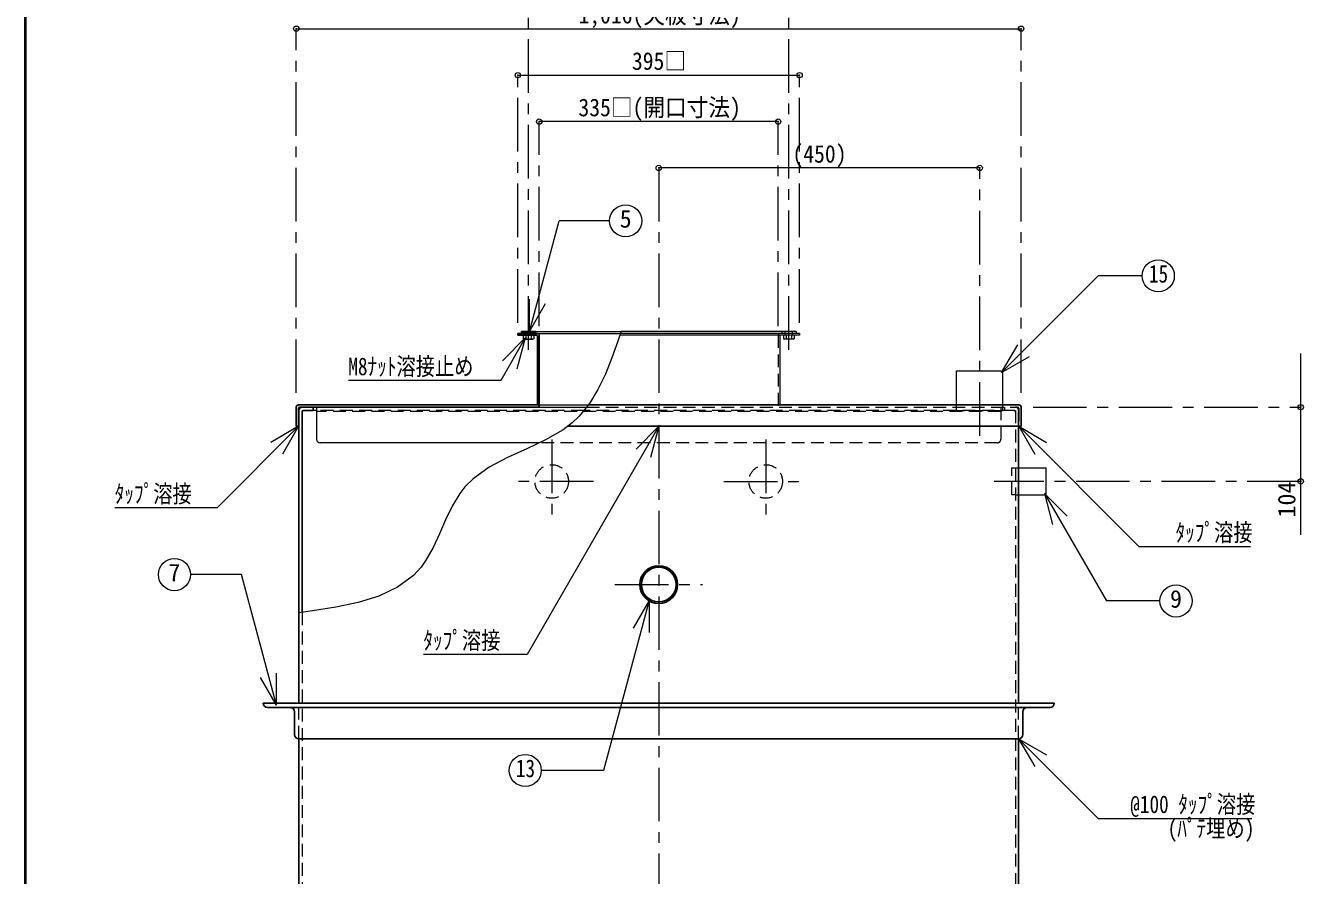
# Model space of a CAD drawing. Units: millimetres at full size, sheet at 1:15; details may follow other scales. Extents: x -3184 to 2891, y -2037 to 2178.
# Drawn here: x -3184 to -1393, y -606 to 584 of the extents above; entities that cross this region are included whole.
import ezdxf
from ezdxf.enums import TextEntityAlignment as Align

# ---------------------------------------------------------------- set-up
doc = ezdxf.new("R2010")
doc.units = ezdxf.units.MM
doc.header["$LTSCALE"] = 15
doc.header["$PDMODE"] = 32
doc.header["$PDSIZE"] = 7.5
doc.linetypes.add('CHAIN1', pattern=[8, 5, -1, 1, -1])
doc.linetypes.add('DASHED1', pattern=[1.8, 1.2, -0.6])
doc.layers.add('0-0', color=7, linetype='Continuous', lineweight=18)
doc.styles.add('ＭＳ ゴシック', font='')
doc.styles.get('ＭＳ ゴシック').set_extended_font_data('MS Gothic')

msp = doc.modelspace()

# ---------------------------------------------------------------- linework, layer by layer
at = {"layer": '0-0', "color": 1, "lineweight": 40}
msp.add_line((-3184.2, -2037.13), (-3184.2, 2177.87), dxfattribs=at)
at = {"layer": '0-0', "color": 4, "linetype": 'CHAIN1', "lineweight": 9}
for p, q in [((-2479.2, 129.77), (-2479.2, 815.97)), ((-2114.2, 129.77), (-2114.2, 815.97)), ((-2804.7, 69.37), (-2804.7, 579.37)), ((-1788.7, 69.37), (-1788.7, 579.37)), ((-2494.2, 167.57), (-2494.2, 514.37)), ((-2099.2, 167.57), (-2099.2, 514.37)), ((-2464.2, 162.97), (-2464.2, 449.37)), ((-2129.2, 162.97), (-2129.2, 449.37)), ((-2296.7, 384.37), (-2296.7, -1419.13)), ((-1846.7, 9.37), (-1846.7, 384.37)), ((-1771.9, 49.37), (-1396.7, 49.37)), ((-2446.7, 3.87), (-2446.7, -113.13)), ((-2146.7, 3.87), (-2146.7, -113.13)), ((-2388.2, -54.63), (-2505.2, -54.63)), ((-2205.2, -54.63), (-2088.2, -54.63)), ((-1396.7, -54.63), (-1826.7, -54.63)), ((-2358.2, -199.13), (-2235.2, -199.13))]:
    msp.add_line(p, q, dxfattribs=at)
at = {"layer": '0-0', "color": 4, "lineweight": 9}
for p, q in [((-2804.7, 579.37), (-1788.7, 579.37)), ((-2494.2, 514.37), (-2099.2, 514.37)), ((-2129.2, 449.37), (-2464.2, 449.37)), ((-1846.7, 384.37), (-2296.7, 384.37)), ((-2489.2, 152.9), (-2486.53, 155.57)), ((-2489.2, 153.96), (-2487.6, 155.57)), ((-2489.2, 155.02), (-2488.66, 155.57)), ((-2488.47, 152.57), (-2485.47, 155.57)), ((-2487.41, 152.57), (-2484.41, 155.57)), ((-2486.35, 152.57), (-2483.35, 155.57)), ((-2485.29, 152.57), (-2482.29, 155.57)), ((-2484.23, 152.57), (-2481.23, 155.57)), ((-2483.17, 152.57), (-2480.17, 155.57)), ((-2482.11, 152.57), (-2479.11, 155.57)), ((-2481.05, 152.57), (-2478.05, 155.57)), ((-2479.99, 152.57), (-2476.99, 155.57)), ((-2478.93, 152.57), (-2475.93, 155.57)), ((-2477.87, 152.57), (-2474.87, 155.57)), ((-2476.81, 152.57), (-2473.81, 155.57)), ((-2475.75, 152.57), (-2472.75, 155.57)), ((-2474.69, 152.57), (-2471.69, 155.57)), ((-2473.62, 152.57), (-2470.62, 155.57)), ((-2472.56, 152.57), (-2469.56, 155.57)), ((-2471.5, 152.57), (-2469.2, 154.87)), ((-2470.44, 152.57), (-2469.2, 153.81)), ((-2469.38, 152.57), (-2469.2, 152.75)), ((-2469.2, 155.57), (-2349.36, 155.57)), ((-2466.5, 152.57), (-2350.38, 152.57)), ((-2126.9, 149.12), (-2126.9, 52.57)), ((-1396.7, -129.63), (-1396.7, 124.37)), ((-1879.2, 100.37), (-1814.2, 100.37)), ((-1879.2, 52.57), (-1879.2, 100.37)), ((-1814.2, 52.57), (-1814.2, 100.37)), ((-2776.2, 44.87), (-2781.2, 44.87)), ((-2776.2, 49.37), (-2776.2, 4.37)), ((-2464.2, 52.57), (-2395.3, 52.57)), ((-2464.2, 49.37), (-2397.9, 49.37)), ((-2464.09, -0.63), (-2771.2, -0.63))]:
    msp.add_line(p, q, dxfattribs=at)
at = {"layer": '0-0'}
for p, q in [((-2477.94, 155.49), (-2436.45, 310.32)), ((-2365.49, 310.32), (-2436.45, 310.32)), ((-1816, 97.9), (-1680.59, 233.32)), ((-1618.93, 233.32), (-1680.59, 233.32)), ((-2477.94, 155.49), (-2477.94, 200.49)), ((-2477.94, 155.49), (-2455.44, 194.46)), ((-2483.81, 146.27), (-2518.2, 86.71)), ((-2483.81, 146.27), (-2515.63, 114.45)), ((-2483.81, 146.27), (-2495.46, 102.8)), ((-2485.45, 144.77), (-2472.95, 144.77)), ((-2482.95, 149.97), (-2482.95, 145.27)), ((-2475.45, 149.97), (-2475.45, 145.27)), ((-2099.2, 150.27), (-2351.16, 150.27)), ((-2099.2, 152.57), (-2350.38, 152.57)), ((-2104.2, 155.57), (-2349.36, 155.57)), ((-2107.95, 144.77), (-2120.45, 144.77)), ((-2117.95, 149.97), (-2117.95, 145.27)), ((-2110.45, 149.97), (-2110.45, 145.27)), ((-2104.2, 155.57), (-2104.2, 152.57)), ((-2099.2, 152.57), (-2099.2, 150.27)), ((-1816, 97.9), (-1793.5, 136.87)), ((-1816, 97.9), (-1777.03, 120.4)), ((-2518.2, 86.71), (-2731.75, 86.71)), ((-2801.5, 22.57), (-2840.47, 0.07)), ((-2801.5, 22.57), (-2824, -16.4)), ((-2296.7, 22.57), (-2481.22, -297.03)), ((-2296.7, 22.57), (-2328.52, -9.25)), ((-2296.7, 22.57), (-2308.35, -20.9)), ((-1791.9, 22.57), (-1769.4, -16.4)), ((-1791.9, 22.57), (-1752.93, 0.07)), ((-1796.7, -35.63), (-1753.7, -35.63)), ((-1753.7, -73.63), (-1753.7, -35.63)), ((-1756.13, -71.42), (-1744.48, -114.89)), ((-1756.13, -71.42), (-1724.31, -103.24)), ((-1756.13, -71.42), (-1669.18, -222.02)), ((-1796.7, -73.63), (-1753.7, -73.63)), ((-2310.07, -221.34), (-2332.57, -260.31)), ((-2310.07, -221.34), (-2310.07, -266.34)), ((-1594.05, -222.02), (-1669.18, -222.02)), ((-2481.22, -297.03), (-2626.58, -297.03)), ((-2832.27, -368.13), (-2854.77, -329.15)), ((-2832.27, -368.13), (-2832.27, -323.13)), ((-1792.2, -415.13), (-1753.23, -437.63)), ((-1792.2, -415.13), (-1769.7, -454.1))]:
    msp.add_line(p, q, dxfattribs=at)
at = {"layer": '0-0', "color": 5, "lineweight": 25}
for p, q in [((-2494.2, 152.57), (-2494.2, 150.27)), ((-2466.5, 152.57), (-2494.2, 152.57)), ((-2467.65, 150.27), (-2494.2, 150.27)), ((-2489.2, 152.57), (-2489.2, 155.57)), ((-2469.2, 155.57), (-2489.2, 155.57)), ((-2469.2, 152.57), (-2469.2, 155.57)), ((-2466.5, 149.12), (-2466.5, 52.57)), ((-2464.2, 150.27), (-2464.2, 49.37)), ((-2804.7, 49.37), (-2804.7, 22.57)), ((-2464.2, 52.57), (-2801.5, 52.57)), ((-2801.5, 47.77), (-2801.5, 22.57)), ((-2801.2, 44.87), (-2801.2, -365.13)), ((-2799.9, 49.37), (-2464.2, 49.37)), ((-2796.7, 42.62), (-2796.7, -237.99)), ((-2781.2, 44.87), (-2794.45, 44.87)), ((-2781.2, 49.37), (-2781.2, 44.87)), ((-1791.9, 52.57), (-2395.3, 52.57)), ((-1792.2, 42.62), (-1792.2, -365.13)), ((-1788.7, 49.37), (-1788.7, 22.57)), ((-2804.7, 22.57), (-2801.5, 22.57)), ((-2424.35, 22.57), (-1788.7, 22.57)), ((-1742.2, -365.13), (-2851.2, -365.13)), ((-2845.2, -371.13), (-1748.2, -371.13)), ((-2807.2, -377.13), (-2807.2, -409.13)), ((-1786.2, -377.13), (-1786.2, -409.13)), ((-2801.2, -415.13), (-1792.2, -415.13)), ((-2801.2, -415.13), (-2801.2, -835.13)), ((-1792.2, -415.13), (-1792.2, -835.13))]:
    msp.add_line(p, q, dxfattribs=at)
at = {"layer": '0-0', "linetype": 'DASHED1'}
for p, q in [((-2484.2, 150.27), (-2484.2, 155.57)), ((-2474.2, 150.27), (-2474.2, 155.57)), ((-1798.95, 44.87), (-2401.56, 44.87)), ((-2397.9, 49.37), (-1793.5, 49.37)), ((-1812.2, 49.37), (-1812.2, 44.87)), ((-1796.7, 44.87), (-1796.7, -1300.63)), ((-1792.2, 44.87), (-1792.2, 22.57)), ((-1791.9, 47.77), (-1791.9, 22.57)), ((-2796.7, -237.99), (-2796.7, -1300.63)), ((-2801.2, -415.13), (-2801.2, -365.13)), ((-1792.2, -415.13), (-1792.2, -365.13))]:
    msp.add_line(p, q, dxfattribs=at)
at = {"layer": '0-0', "color": 4, "linetype": 'DASHED1', "lineweight": 9}
for p, q in [((-2129.2, 150.27), (-2129.2, 49.37)), ((-2124.2, 155.57), (-2124.2, 152.57)), ((-2119.2, 150.27), (-2119.2, 155.57)), ((-2109.2, 150.27), (-2109.2, 155.57)), ((-2401.56, 44.87), (-2776.2, 44.87)), ((-1817.2, 43.37), (-2776.2, 43.37)), ((-1879.2, 44.37), (-1879.2, 52.57)), ((-1814.2, 44.37), (-1879.2, 44.37)), ((-1817.2, 49.37), (-1817.2, 4.37)), ((-1814.2, 44.37), (-1814.2, 52.57)), ((-1822.2, -0.63), (-2464.09, -0.63)), ((-1796.7, -73.63), (-1801.7, -73.63))]:
    msp.add_line(p, q, dxfattribs=at)
at = {"layer": '0-0'}
for points in [[(-2349.36, 155.57), (-2354.03, 141.8), (-2362.36, 118.34), (-2371.45, 95.62), (-2381.81, 74.11), (-2393.91, 54.29), (-2408.24, 36.63), (-2417.77, 27.56), (-2430.56, 17.85), (-2455.19, 3.56), (-2481.71, -8.92), (-2508.57, -21.14), (-2534.18, -34.63), (-2556.99, -50.94), (-2568.31, -62.3), (-2575.51, -71.63), (-2586.18, -89.4), (-2595.4, -108.53), (-2604.02, -128.13), (-2612.9, -147.3), (-2622.9, -165.12), (-2629.56, -174.49), (-2640.48, -186.37), (-2662.87, -202.88), (-2689.05, -215.18), (-2718.19, -224.17), (-2749.46, -230.78), (-2782.03, -235.94), (-2801.2, -238.62)], [(-2486.68, 149.97), (-2486.68, 145.27), (-2485.45, 144.77)], [(-2471.72, 149.97), (-2471.72, 145.27), (-2472.95, 144.77)], [(-2121.68, 149.97), (-2121.68, 145.27), (-2120.45, 144.77)], [(-2106.72, 149.97), (-2106.72, 145.27), (-2107.95, 144.77)], [(-2801.5, 22.57), (-2915.78, -91.71), (-3059.18, -91.71)], [(-1791.9, 22.57), (-1623.49, -145.84), (-1467.2, -145.84)], [(-2832.27, -368.13), (-2881.3, -185.15), (-2953.03, -185.15)], [(-2310.07, -221.34), (-2373.85, -459.37), (-2461.26, -459.37)], [(-1792.2, -415.13), (-1680.79, -526.54), (-1465.07, -526.54)]]:
    msp.add_lwpolyline(points, dxfattribs=at)
at = {"layer": '0-0', "color": 4, "linetype": 'DASHED1', "lineweight": 9}
msp.add_lwpolyline([(-1801.7, -73.63), (-1801.7, -35.63), (-1796.7, -35.63)], dxfattribs=at)
at = {"layer": '0-0'}
for centre in [(-2342.99, 310.32), (-1596.43, 233.32), (-2975.53, -185.15), (-1571.55, -222.02), (-2483.76, -459.37)]:
    msp.add_circle(centre, 22.5, dxfattribs=at)
at = {"layer": '0-0', "color": 4, "linetype": 'DASHED1', "lineweight": 9}
for centre in [(-2446.7, -54.63), (-2146.7, -54.63)]:
    msp.add_circle(centre, 23.5, dxfattribs=at)
at = {"layer": '0-0', "color": 5, "lineweight": 25}
for radius in [26.5, 24.3]:
    msp.add_circle((-2296.7, -199.13), radius, dxfattribs=at)
at = {"layer": '0-0'}
for centre, radius, start, end in [((-2486.38, 149.97), 0.3, 90, 180), ((-2485.69, 152.42), 7.65, 271.74524, 290.89913), ((-2483.25, 149.97), 0.3, 0, 90), ((-2482.65, 149.97), 0.3, 90, 180), ((-2479.2, 159.1), 14.33, 254.82182, 285.17818), ((-2475.75, 149.97), 0.3, 0, 90), ((-2475.15, 149.97), 0.3, 90, 180), ((-2472.72, 152.42), 7.65, 249.10087, 268.25476), ((-2472.02, 149.97), 0.3, 0, 90), ((-2121.38, 149.97), 0.3, 90, 180), ((-2120.69, 152.42), 7.65, 271.74524, 290.89913), ((-2118.25, 149.97), 0.3, 0, 90), ((-2117.65, 149.97), 0.3, 90, 180), ((-2114.2, 159.1), 14.33, 254.82182, 285.17818), ((-2110.75, 149.97), 0.3, 0, 90), ((-2110.15, 149.97), 0.3, 90, 180), ((-2107.72, 152.42), 7.65, 249.10087, 268.25476), ((-2107.02, 149.97), 0.3, 0, 90)]:
    msp.add_arc(centre, radius, start, end, dxfattribs=at)
at = {"layer": '0-0', "color": 5, "lineweight": 25}
for centre, radius, start, end in [((-2467.65, 149.12), 1.15, 0, 90), ((-2466.5, 150.27), 2.3, 0, 90), ((-2801.5, 49.37), 3.2, 90, 180), ((-2799.9, 47.77), 1.6, 90, 180), ((-2796.7, 44.87), 4.5, 90, 180), ((-2794.45, 42.62), 2.25, 90, 180), ((-1791.9, 49.37), 3.2, 0, 90), ((-2845.2, -365.13), 6, 180, 270), ((-2813.2, -377.13), 6, 0, 90), ((-1780.2, -377.13), 6, 90, 180), ((-1748.2, -365.13), 6, 270, 0), ((-2801.2, -409.13), 6, 180, 270), ((-1792.2, -409.13), 6, 270, 0)]:
    msp.add_arc(centre, radius, start, end, dxfattribs=at)
at = {"layer": '0-0', "color": 4, "linetype": 'DASHED1', "lineweight": 9}
for centre, radius, start, end in [((-2126.9, 150.27), 2.3, 90, 180), ((-1822.2, 4.37), 5, 270, 0)]:
    msp.add_arc(centre, radius, start, end, dxfattribs=at)
at = {"layer": '0-0', "color": 4, "lineweight": 9}
for centre, radius, start, end in [((-2125.75, 149.12), 1.15, 90, 180), ((-2771.2, 4.37), 5, 180, 270)]:
    msp.add_arc(centre, radius, start, end, dxfattribs=at)
at = {"layer": '0-0', "linetype": 'DASHED1'}
for centre, radius in [((-1798.95, 42.62), 2.25), ((-1796.7, 44.87), 4.5), ((-1793.5, 47.77), 1.6)]:
    msp.add_arc(centre, radius, 0, 90, dxfattribs=at)
at = {"layer": '0-0', "color": 1}
for p in [(-2804.7, 579.37), (-1788.7, 579.37), (-2494.2, 514.37), (-2099.2, 514.37), (-2464.2, 449.37), (-2129.2, 449.37), (-2296.7, 384.37), (-1846.7, 384.37), (-1396.7, 49.37), (-1396.7, -54.63)]:
    msp.add_point(p, dxfattribs=at)

# ---------------------------------------------------------------- texts
at = {"layer": '0-0', "style": 'ＭＳ ゴシック'}
for s, width, p in [('1,016(天板寸法)', 0.9, (-2409.2, 579.37)), ('395□', 0.9, (-2334.2, 514.37)), ('335□(開口寸法)', 0.9, (-2409.2, 449.37)), ('(450)', 0.9, (-2109.2, 384.37)), ('15', 0.8, (-1609.55, 216.44)), ('M8ﾅｯﾄ溶接止め', 0.8, (-2731.75, 86.71)), ('ﾀｯﾌﾟ溶接', 0.8, (-3059.18, -91.71)), ('ﾀｯﾌﾟ溶接', 0.8, (-1572.2, -145.84)), ('ﾀｯﾌﾟ溶接', 0.8, (-2626.58, -297.03)), ('13', 0.8, (-2496.89, -476.24)), ('@100 ﾀｯﾌﾟ溶接', 0.8, (-1635.69, -526.54)), ('(ﾊﾟﾃ埋め)', 0.8, (-1583.19, -560.29))]:
    msp.add_text(s, height=24.74, dxfattribs=dict(at, width=width)).set_placement(p, align=Align.BOTTOM_LEFT)
for s, p in [('5', (-2351.43, 293.44)), ('7', (-2983.97, -202.02)), ('9', (-1579.99, -238.89))]:
    msp.add_text(s, height=24.74, dxfattribs=at).set_placement(p, align=Align.BOTTOM_LEFT)
msp.add_text('104', height=24.74, rotation=90, dxfattribs=at).set_placement((-1396.7, -105.26), align=Align.BOTTOM_LEFT)

doc.saveas('drawing.dxf')
